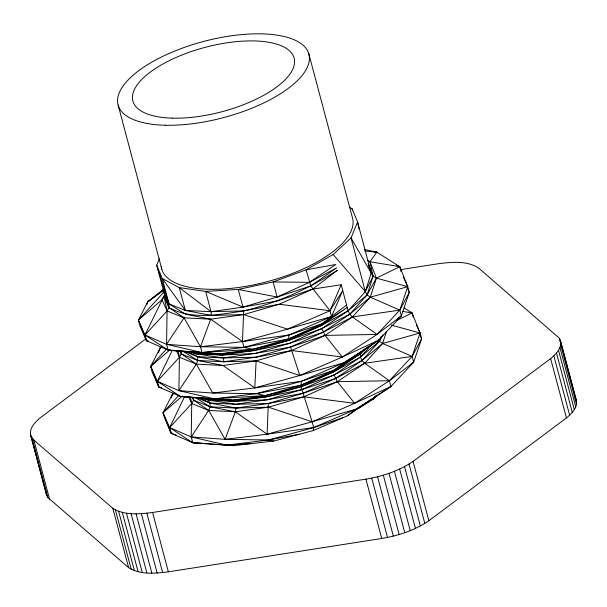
<?xml version="1.0" encoding="UTF-8"?>
<svg xmlns="http://www.w3.org/2000/svg" width="607" height="607" viewBox="0 0 607 607"><rect width="100%" height="100%" fill="white"/><g stroke="black" fill="none" stroke-linecap="round" stroke-linejoin="round"><path stroke-width="0.91" d="M181.334 351.127L181.303 353.889L179.422 357.265L157.312 381.287L158.852 387.069L180.431 396.424L234.287 401.386L267.596 399.717L302.832 393.359L337.386 381.689L364.746 363.274L382.6 343.494L386.5 331.354M193.656 397.426L193.625 400.188L191.744 403.564L169.634 427.586L171.174 433.368L192.753 442.723L233.566 445.659L273.749 441.061L313.288 430.53L347.394 415.833L390.916 386.522L413.671 362.197L421.592 338.767L420.052 332.977L412.1 312.969L404.186 307.969M420.203 335.284L421.592 338.767L412.13 356.408L364.746 363.274L335.428 378.548L301.793 389.641L266.519 396.826L232.261 400.218L214.317 398.829L178.89 390.642L179.422 357.265L177.904 350.14M161.485 346.969L160.02 348.13L150.733 366.416L157.312 381.287L178.89 390.642L212.776 393.04L254.803 387.888L256.124 360.877L291.595 350.527L325.064 335.39L352.424 316.975L370.285 297.195L376.401 278.12L369.967 261.746L367.683 260.251M173.799 393.268L172.335 394.429L163.048 412.714L169.634 427.586L191.213 436.941L225.098 439.339L267.118 434.187L268.294 403.503L302.832 393.359L335.428 378.548L362.06 360.535L382.6 343.494L420.052 332.977L416.281 324.608M400.256 269.683L438.633 263.681C451.767 262.072 466.631 260.502 478.392 267.854L559.161 338.023L560.337 340.178L576.126 399.52C578.403 407.107 571.748 413.572 566.437 417.942L428.876 520.738C414.862 530.306 398.359 535.7 381.72 538.492L168.367 571.832C155.233 573.44 140.369 575.011 128.608 567.659L47.839 497.49L46.663 495.335L30.874 435.993C28.597 428.413 35.252 421.941 40.563 417.57L145.832 338.888M30.874 435.993L33.848 440.083L112.819 508.317C124.579 515.662 139.435 514.099 152.577 512.483L365.93 479.143C382.562 476.351 399.065 470.956 413.086 461.396L550.648 358.593C555.959 354.23 562.613 347.758 560.337 340.178M164.451 291.413L138.411 320.117L139.951 325.906L146.537 340.77L168.109 350.125L193.269 352.553L219.939 353.919L253.043 349.298L288.515 338.956L289.031 334.973L331.521 316.52L342.72 290.533L329.98 310.731L287.498 329.191L242.481 341.589L200.454 346.741L166.568 344.344L144.997 334.988L138.411 320.117L147.698 301.831L163.784 289.046M364.177 249.462L376.833 252.171L399.778 266.67L407.729 286.679L409.27 292.468L401.348 315.898L378.601 340.224L361.666 351.703L343.843 362.819L301.353 381.272L301.057 386.674L312.135 421.789L313.675 427.571L313.288 430.53M391.409 325.155L420.052 332.977L412.13 356.408L413.671 362.197L389.383 380.733L337.386 381.689L303.91 396.826L268.294 403.503L236.062 408.071L235.334 411.789L225.098 439.339L268.658 439.969L273.749 441.061M380.862 336.756L379.443 341.202L362.06 360.535L334.062 374.944L301.793 389.641L267.596 399.717L235.675 404.262L209.969 403.033L197.1 397.881M146.841 304.509L147.698 301.831L163.374 290.123M158.586 352.591L160.02 348.13L161.515 347.014L160.02 348.13M171.288 397.699L172.335 394.429L173.83 393.313M219.939 353.919L168.109 350.125L166.568 344.344L167.107 310.966L164.072 296.717L168.989 307.59C191.987 320.215 219.081 314.623 243.657 310.905C277.058 303.03 308.531 288.826 337.333 270.282L312.749 289.091L279.273 304.228L243.802 314.578L210.697 319.191L200.454 346.741L201.994 352.53L219.939 353.919L254.196 350.527L289.471 343.342L323.114 332.249L352.424 316.975L399.808 310.109L409.27 292.468L407.54 288.12M190.803 351.734L196 353.828L221.965 355.087L254.196 350.527L288.742 340.375L321.331 325.564L321.991 323.819L346.574 305.002M159.489 258.491L156.72 265.191L164.163 293.166L168.989 307.59L184.035 317.833L200.454 346.741L244.022 347.371L253.043 349.298L288.742 340.375L321.74 328.645L349.746 314.236L370.285 297.195L407.729 286.679L403.207 276.64M148.366 341.233L146.537 340.77L144.997 334.988L167.107 310.966L168.989 307.59L169.027 303.91L156.72 265.191L162.266 278.507L185.332 310.435L211.039 311.664L242.952 307.119L278.196 300.761L312.749 289.091L341.18 284.744L329.98 310.731L331.521 316.52L287.498 329.191L243.802 314.578L211.426 315.473L185.332 310.435L169.027 303.91L164.163 293.166L164.11 290.366M164.239 295.639L144.997 334.988L168.109 350.125L201.994 352.53L253.043 349.298M172.327 350.231L157.312 381.287L180.431 396.424L232.261 400.218L265.365 395.597L301.057 386.674L334.062 374.944L360.429 357.091L379.443 341.202L382.979 334.806M184.649 396.53L169.634 427.586L192.753 442.723L205.91 443.687M148.396 341.081L146.537 340.77L138.411 320.117L162.039 299.737L164.262 295.806M358.965 408.109L373.184 399.247L375.832 395.954L373.98 398.002L356.165 409.118L347.394 415.833M321.331 325.564L347.227 307.445L321.991 323.819L289.031 334.973L244.022 347.371L242.481 341.589L210.697 319.191L184.035 317.833L166.568 344.344L201.994 352.53L244.022 347.371L288.515 338.956L321.331 325.564L348.115 310.792L367.121 294.903L376.401 278.12L399.778 266.67L401.098 271.625M178.89 390.642L196.349 364.132L197.783 360.512L197.654 356.734L188.587 351.969M364.716 251.002L376.833 252.171L369.967 261.746L373.07 276.253L367.121 294.903L349.746 314.236L323.114 332.249L290.518 347.06L255.979 357.204L223.74 361.772L197.783 360.512L181.303 353.889L180.173 351.377M372.106 344.078L360.429 357.091L333.653 371.863L301.057 386.674L266.519 396.826L234.287 401.386L208.322 400.127L203.99 398.382L208.322 400.127L235.675 404.262L268.294 403.503M364.632 349.017L360.285 353.858L333.653 371.863L300.837 385.255L265.365 395.597L214.317 398.829L180.431 396.424M362.895 350.338L360.285 353.858L334.305 370.118L300.837 385.255L256.344 393.67L214.317 398.829M166.606 348.911L150.733 366.416L152.274 372.205L158.852 387.069L161.606 387.767M178.928 395.21L163.048 412.714L164.027 416.379L171.174 433.368L176.387 435.113M362.94 350.322L361.666 351.703L334.305 370.118L301.353 381.272L256.344 393.67L212.776 393.04L196.349 364.132L181.303 353.889L180.454 351.339M373.184 399.247L377.03 395.127M182.912 351.187L197.783 360.512L223.019 365.49L254.803 387.888L299.812 375.49L342.302 357.03L377.061 334.434L399.808 310.109L407.729 286.679L376.401 278.12L373.07 276.253L351.028 237.921L357.599 222.003L352.052 208.687L349.624 207.389M210.697 319.191L185.461 314.214L169.027 303.91L162.266 278.507L179.262 287.612L205.652 291.406L238.248 289.44L273.135 281.936L306.087 269.812L333.144 254.523L351.028 237.921L365.315 291.61L367.121 294.903L370.285 297.195L399.808 310.109L401.348 315.898L377.061 334.434L325.064 335.39L290.518 347.06L255.274 353.418L223.361 357.963L197.654 356.734L183.921 351.241M368.616 346.202L360.285 353.858L360.429 357.091L362.06 360.535L364.746 363.274L389.383 380.733L390.916 386.522L356.165 409.118L313.675 427.571L268.658 439.969L226.639 445.128L192.753 442.723L191.213 436.941L191.744 403.564L190.416 397.327M170.066 349.746L150.733 366.416L158.852 387.069L160.718 387.38M182.381 396.045L163.048 412.714L171.174 433.368L172.092 433.527L170.028 430.78M334.305 370.118L343.843 362.819L378.601 340.224L342.302 357.03L291.595 350.527L255.979 357.204L223.361 357.963L196 353.828L190.871 351.703M147.698 301.831L163.511 290.229M174.596 392.775L172.335 394.429L172.631 395.521M397.585 318.66L401.348 315.898M412.168 363.305L413.671 362.197M190.522 351.863L193.269 352.553L221.965 355.087L255.274 353.418L289.471 343.342L321.74 328.645L348.115 310.792L365.315 291.61L373.07 276.253L368.108 263.605M192.495 397.676L193.625 400.188L210.098 406.811L235.334 411.789L267.118 434.187L312.135 421.789L354.625 403.329L389.383 380.733L412.13 356.408L382.6 343.494L379.443 341.202L378.54 339.556M397.069 320.329L412.1 312.969L413.2 317.097M188.625 396.652L191.744 403.564L208.671 410.431L235.334 411.789L268.446 407.176L303.91 396.826L354.625 403.329L390.916 386.522M242.952 307.119L238.248 289.44L277.156 297.043L309.426 282.346L336.68 267.831L310.792 285.95L277.156 297.043L242.952 307.119L205.652 291.406L211.039 311.664L211.426 315.473M288.515 338.956L321.991 323.819M343.41 417.502L313.675 427.571L267.118 434.187M197.654 356.734L223.74 361.772L256.124 360.877L299.812 375.49L343.843 362.819M356.165 409.118L312.135 421.789L268.446 407.176L236.062 408.071L210.098 406.811L195.226 397.486M268.658 439.969L299.198 434.195M185.332 310.435L179.262 287.612L211.039 311.664L243.657 310.905L279.273 304.228L329.98 310.731L310.792 285.95L306.087 269.812L335.792 264.493L309.426 282.346L273.135 281.936L277.156 297.043M289.031 334.973L242.481 341.589L243.657 310.905M254.803 387.888L301.353 381.272M256.124 360.877L223.019 365.49L196.349 364.132L179.422 357.265L176.303 350.353M208.322 400.127L209.969 403.033L210.098 406.811L208.671 410.431L191.213 436.941L226.639 445.128L250.63 443.611M374.026 252.019L376.833 252.171M232.261 400.218L205.591 398.852L201.926 397.934M226.639 445.128L233.566 445.659M402.782 311.429L412.1 312.969L410.385 312.271M236.062 408.071L209.969 403.033L200.09 397.835M256.344 393.67L265.365 395.597M184.035 317.833L167.107 310.966L162.039 299.737M396.356 265.274L399.778 266.67L369.967 261.746L367.584 260.615M193.269 352.553L196 353.828M377.061 334.434L352.424 316.975L349.746 314.236L348.115 310.792L341.18 284.744M333.144 254.523L365.315 291.61L371.203 273.12L357.599 222.003L359.147 229.423M342.302 357.03L325.064 335.39L321.74 328.645M354.625 403.329L337.386 381.689L334.062 374.944M225.098 439.339L208.671 410.431L193.625 400.188L192.776 397.638M574.95 397.373L576.126 399.52M369.815 269.591L371.203 273.12L368.844 266.245M299.812 375.49L290.518 347.06M560.86 342.507L576.65 401.857M559.404 338.941L560.132 341.68M560.731 344.996L576.521 404.338M559.95 347.606L575.747 406.948M558.531 350.3L574.328 409.649M556.49 353.054L572.28 412.403M553.85 355.831L569.639 415.18M550.648 358.593L566.437 417.942M352.052 208.687L352.538 210.523M308.88 54.031L352.53 218.08A98.729 39.364 -14.9 0 1 264.402 282.392A98.729 39.364 -14.9 0 1 161.303 266.503M413.086 461.396L428.876 520.738M409.035 464.059L424.824 523.401M404.535 466.616L420.325 525.958M399.656 469.036L415.446 528.378M394.451 471.29L410.241 530.632M388.981 473.346L404.77 532.688M383.328 475.182L399.118 534.524M377.546 476.776L393.336 536.118M371.727 478.096L387.516 537.445M365.93 479.143L381.72 538.492M118.137 105.064L161.788 269.113M152.577 512.483L168.367 571.832M146.879 513.234L162.668 572.583M141.355 513.681L157.145 573.031M136.067 513.818L151.856 573.167M131.089 513.643L146.879 572.993M126.476 513.165L142.273 572.507M122.295 512.376L138.093 571.726M118.6 511.299L134.39 570.641M115.421 509.941L131.211 569.283M112.819 508.317L128.608 567.659M33.848 440.083L49.637 499.424M32.05 438.14L47.839 497.49M30.35 433.664L46.663 495.335M223.361 357.963L223.74 361.772M172.76 118.16A83.425 33.264 -14.9 0 0 294.585 61.709A83.425 33.264 -14.9 0 0 173.185 58.773A83.425 33.264 -14.9 0 0 172.76 118.16M165.286 125.239A98.729 39.364 -14.9 0 0 309.449 58.439A98.729 39.364 -14.9 0 0 165.787 54.964A98.729 39.364 -14.9 0 0 165.286 125.239"/></g></svg>
